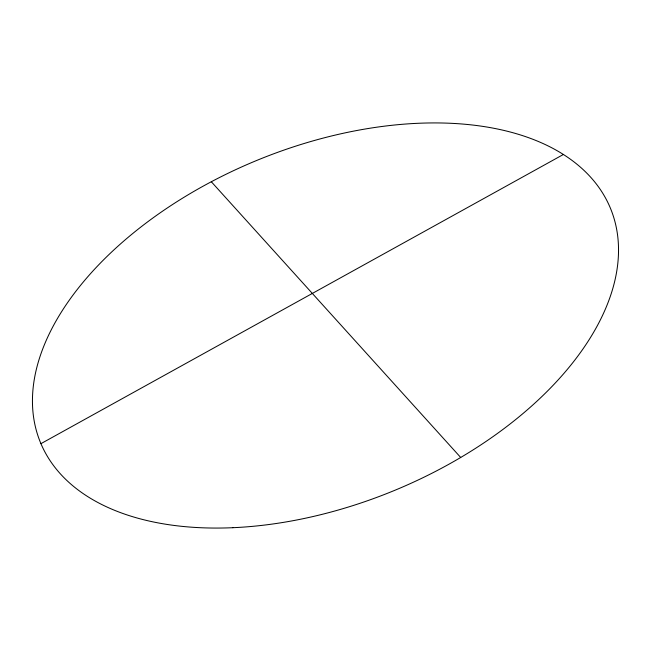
<?xml version="1.0" encoding="UTF-8"?>
<svg xmlns="http://www.w3.org/2000/svg" width="651" height="651" viewBox="0 0 651 651"><rect width="100%" height="100%" fill="white"/><g stroke="black" fill="none" stroke-linecap="round" stroke-linejoin="round"><path stroke-width="0.98" d="M40.932 443.665L563.384 154.482M211.315 181.743L460.696 457.474M232.863 527.701A308.126 178.797 -22.3 0 0 612.567 213.862A308.126 178.797 -22.3 0 0 131.022 234.921A308.126 178.797 -22.3 0 0 232.863 527.701"/></g></svg>
